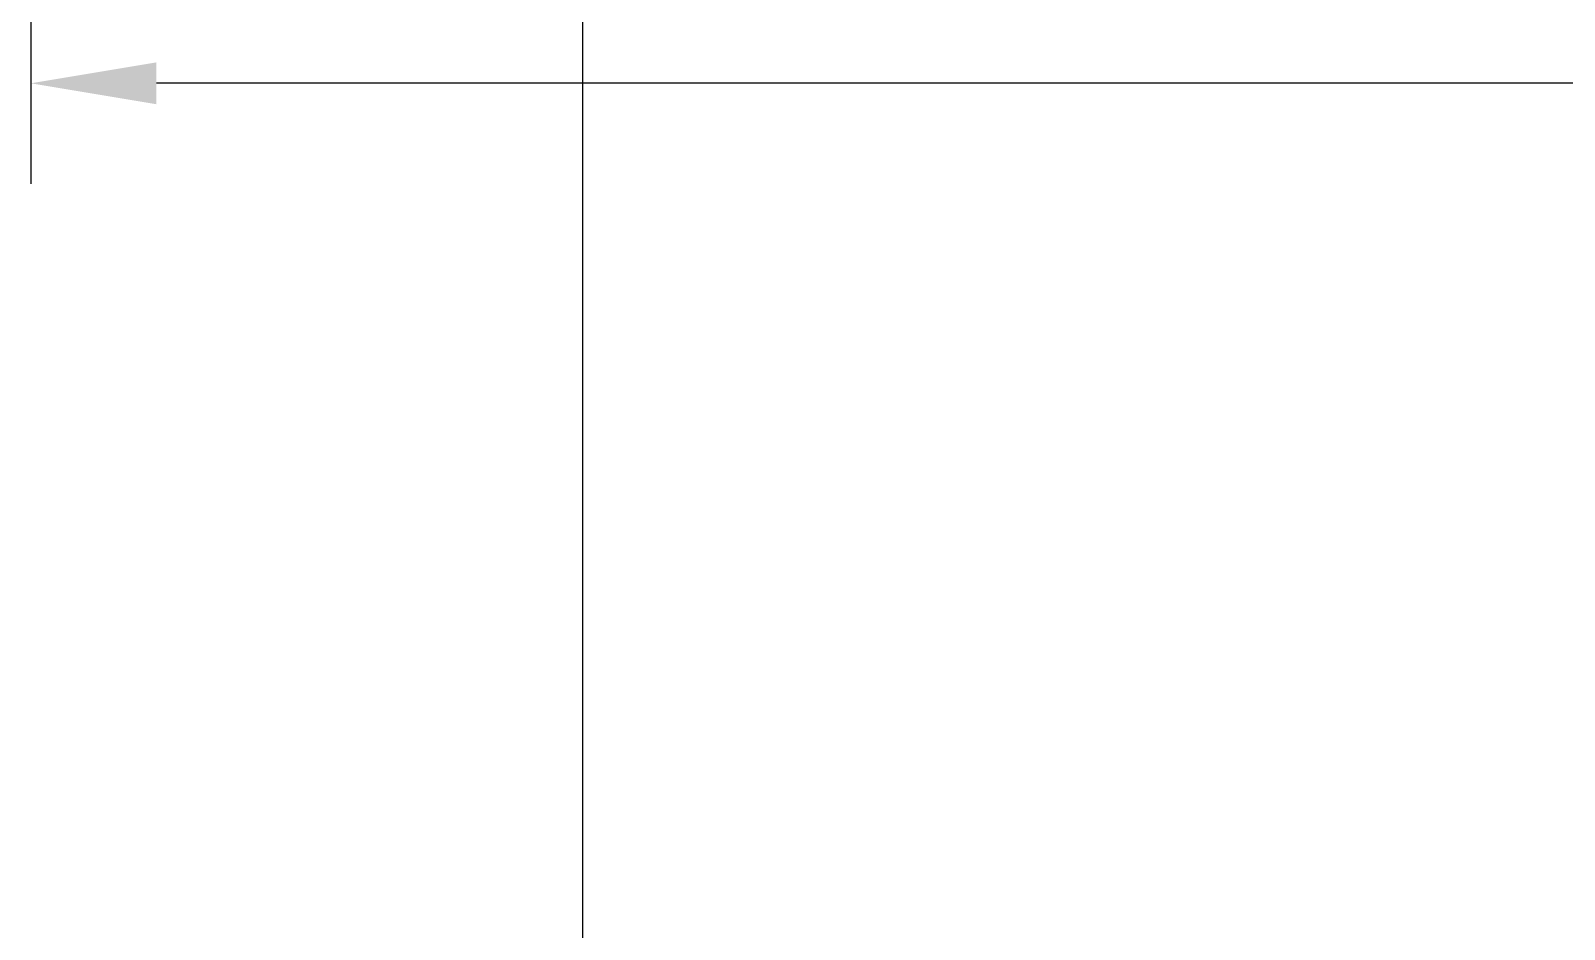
# Model space of a CAD drawing. Extents: x -1899985 to -450366, y 556196 to 2151267.
# Drawn here: x -1656369 to -1655455, y 569532 to 570068 of the extents above; entities that cross this region are included whole.
import ezdxf

# ---------------------------------------------------------------- set-up
doc = ezdxf.new("R2010")
doc.units = 0
doc.header["$LTSCALE"] = 1000
doc.header["$MEASUREMENT"] = 0
doc.layers.get('Defpoints').update_dxf_attribs({"color": 210})
doc.layers.add('A-LIN-V', color=9, linetype='Continuous')
doc.layers.add('建-尺寸', color=3, linetype='Continuous')
doc.styles.add('A-DIM_T3', font='SIMPLEX', dxfattribs={"width": 0.705882, "bigfont": 'GBCBIG'})
doc.styles.add('TH_GBDIM', font='romans.shx', dxfattribs={"width": 0.8, "bigfont": 'gbcbig.shx'})
doc.dimstyles.new('A-DIM&&50', dxfattribs={"dimtxt": 148.75, "dimasz": 50, "dimexe": 50, "dimexo": 50, "dimgap": 63.125, "dimtad": 1, "dimdec": 0, "dimzin": 0, "dimdsep": 46, "dimtxsty": 'A-DIM_T3', "dimblk": 'ARCHTICK', "dimcen": 0.09, "dimclrt": 7, "dimazin": 2, "dimtfac": 1, "dimtdec": 0, "dimtix": 1, "dimtmove": 2, "dimatfit": 3, "dimfxl": 0, "dimtolj": 1, "dimtzin": 0, "dimarcsym": 0})
doc.dimstyles.new('TH_GBDIM', dxfattribs={"dimscale": 30, "dimtxt": 3.5, "dimasz": 2.5, "dimexe": 2, "dimexo": 0, "dimgap": 1.5, "dimtad": 1, "dimdec": 0, "dimzin": 12, "dimdsep": 46, "dimtxsty": 'TH_GBDIM', "dimcen": 2.5, "dimclrd": 130, "dimclre": 130, "dimclrt": 3, "dimadec": 0, "dimazin": 3, "dimtfac": 0.714286, "dimtdec": 0, "dimtmove": 0, "dimatfit": 3, "dimfxl": 0, "dimtzin": 0, "dimlwd": -1, "dimlwe": -1, "dimarcsym": 0})

# ---------------------------------------------------------------- blocks, each defined once
blk = doc.blocks.new('*D67')
at = {"color": 0}
for p, q in [((-1626835, 570696.87), (-1626835, 570012.02)), ((-1628383.83, 570400.07), (-1628383.83, 570012.02)), ((-1626910, 570072.02), (-1628308.83, 570072.02))]:
    blk.add_line(p, q, dxfattribs=at)
for points in [[(-1628308.83, 570084.52), (-1628308.83, 570059.52), (-1628383.83, 570072.02)], [(-1626910, 570084.52), (-1626910, 570059.52), (-1626835, 570072.02)]]:
    blk.add_solid(points, dxfattribs=at)
at = {"layer": 'Defpoints', "color": 0}
for p in [(-1626835, 570696.87), (-1628383.83, 570400.07), (-1628383.83, 570072.02)]:
    blk.add_point(p, dxfattribs=at)
at = {"color": 0, "insert": (-1627609.41, 570192.02), "char_height": 150, "attachment_point": 5, "style": 'TH_GBDIM'}
blk.add_mtext('Min. 985', dxfattribs=at)
blk = doc.blocks.new('_ArchTick')
at = {"color": 0, "linetype": 'ByBlock', "const_width": 0.4}
blk.add_lwpolyline([(-0.5, -0.5), (0.5, 0.5)], dxfattribs=at)
blk = doc.blocks.new('*D499')
at = {"layer": 'Defpoints', "color": 0}
for p in [(-1628054.6, 573732.3), (-1627659.39, 573732.3), (-1627659.39, 568562.45)]:
    blk.add_point(p, dxfattribs=at)
at = {"layer": '建-尺寸', "color": 0, "lineweight": -2}
for p, q in [((-1627709.39, 573732.3), (-1628104.6, 573732.3)), ((-1628054.6, 568562.45), (-1628054.6, 573732.3)), ((-1627709.39, 568562.45), (-1628104.6, 568562.45))]:
    blk.add_line(p, q, dxfattribs=at)
at = {"layer": '建-尺寸', "color": 0, "lineweight": -2, "xscale": 50, "yscale": 50, "zscale": 50}
for p, rotation in [((-1628054.6, 573732.3), 90), ((-1628054.6, 568562.45), 270)]:
    blk.add_blockref('_ArchTick', p, dxfattribs=dict(at, rotation=rotation))
at = {"layer": '建-尺寸', "color": 7, "insert": (-1628192.1, 571147.37), "char_height": 148.75, "attachment_point": 5, "rotation": 90, "style": 'A-DIM_T3'}
blk.add_mtext('\\A1;5170', dxfattribs=at)
blk = doc.blocks.new('5555rrrrrrrrrrr')
dim = blk.add_linear_dim(base=(-1628383.83, 570072.02), p1=(-1626835, 570696.87), p2=(-1628383.83, 570400.07), angle=180, text='Min. 985', dimstyle='TH_GBDIM', override={"dimtxt": 5, "dimclrd": 0, "dimclre": 0, "dimclrt": 0})
dim.commit()
dim.dimension.update_dxf_attribs({"geometry": '*D67', "text_midpoint": (-1627609.41, 570072.02), "dimtype": 128})
at = {"layer": '建-尺寸'}
dim = blk.add_aligned_dim(p1=(-1627659.39, 568562.45), p2=(-1627659.39, 573732.3), distance=395.21, dimstyle='A-DIM&&50', dxfattribs=at)
dim.commit()
dim.dimension.update_dxf_attribs({"geometry": '*D499', "text_midpoint": (-1628192.1, 571147.37)})

msp = doc.modelspace()

# ---------------------------------------------------------------- block references
at = {"layer": 'A-LIN-V'}
msp.add_blockref('5555rrrrrrrrrrr', (-27985.4, -35.04), dxfattribs=at)

doc.saveas('drawing.dxf')
